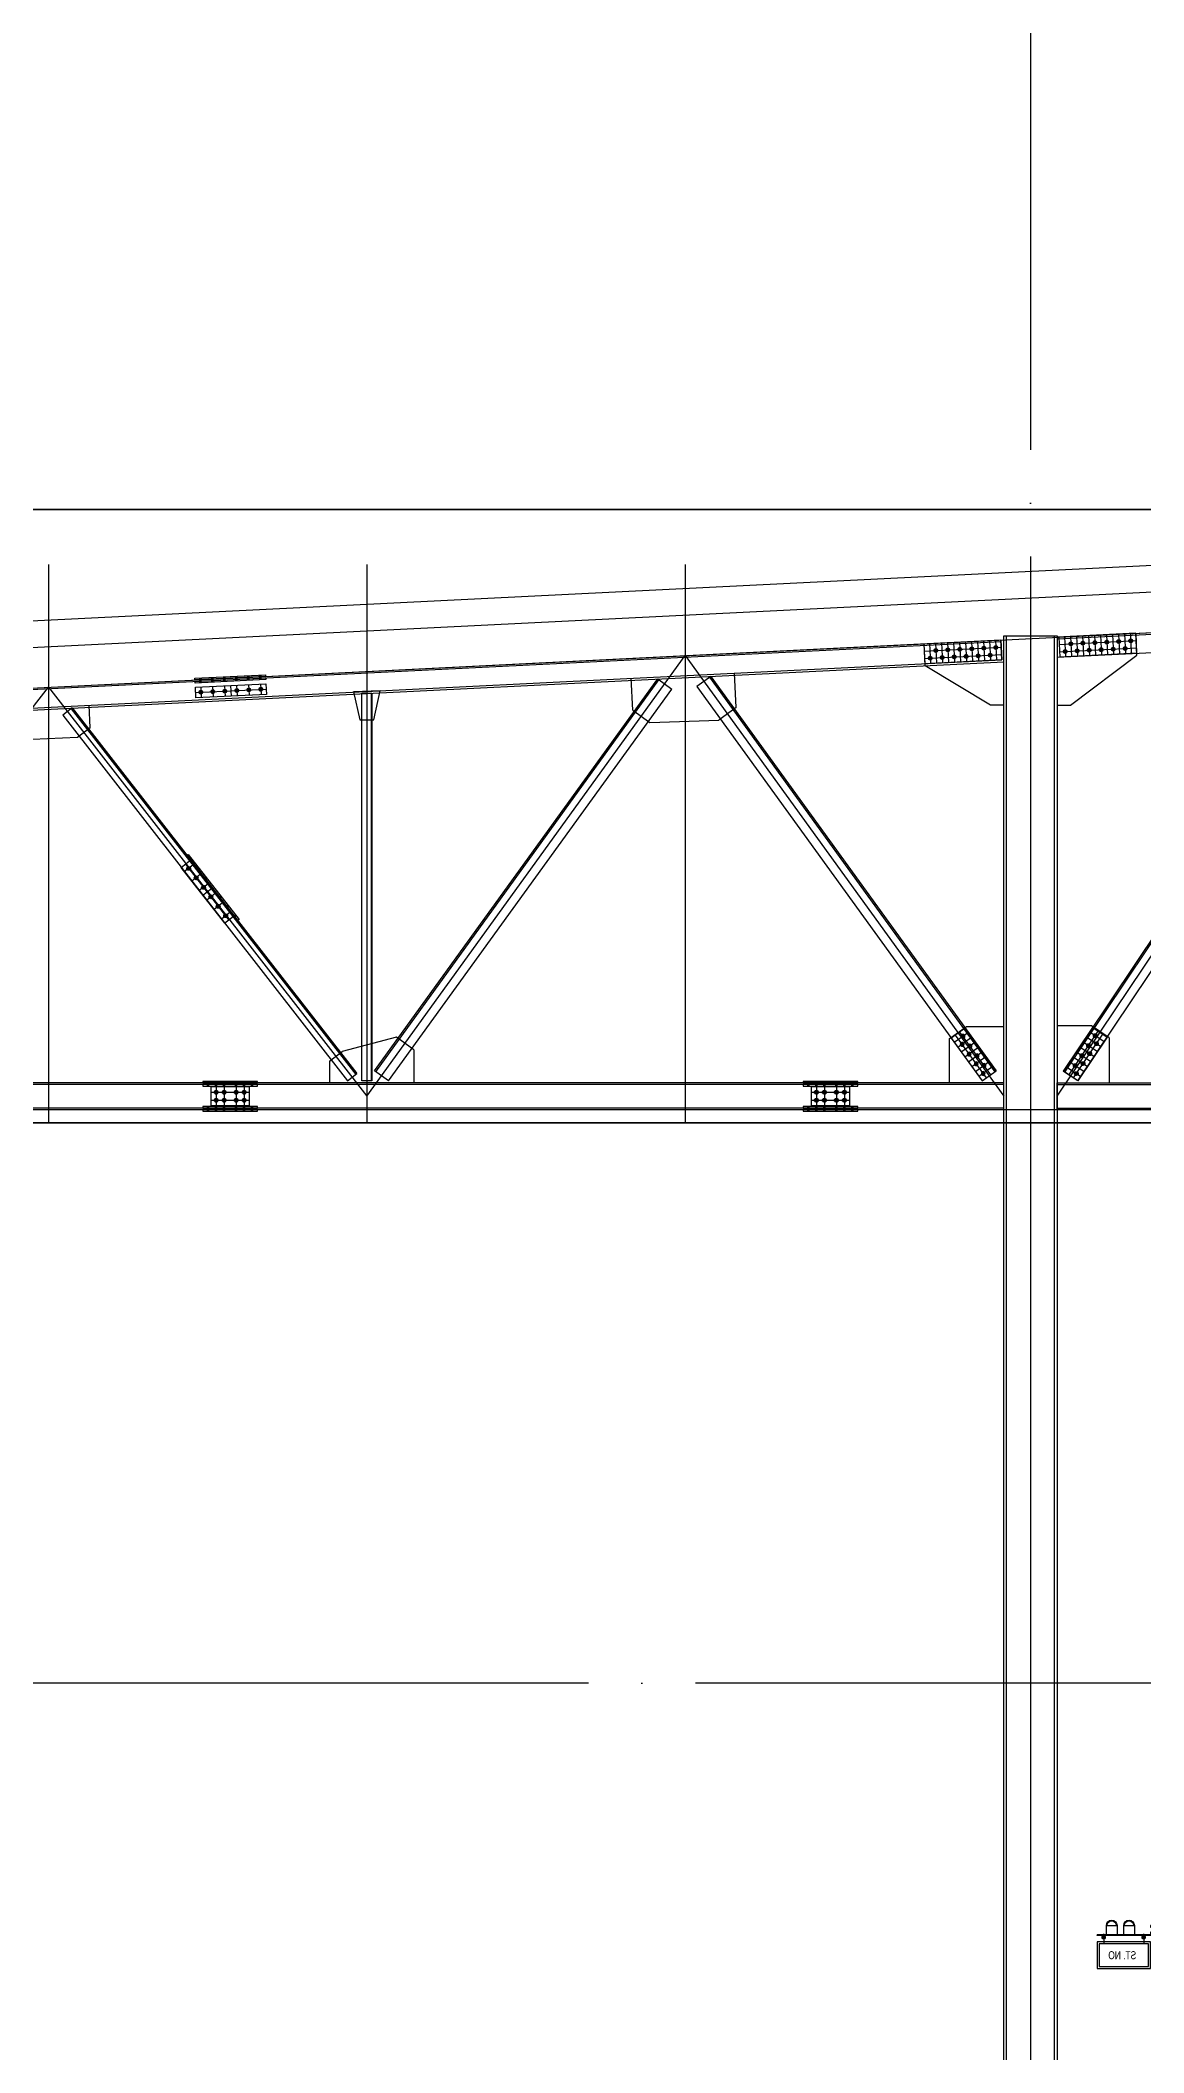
# Model space of a CAD drawing. Header units: millimetres. Extents: x 5349504 to 6791112, y -2212455 to -2153443.
# Drawn here: x 6293620 to 6301893, y -2195997 to -2180904 of the extents above; entities that cross this region are included whole.
import ezdxf
from ezdxf.xclip import XClip

# ---------------------------------------------------------------- set-up
doc = ezdxf.new("R2010")
doc.units = ezdxf.units.MM
doc.header["$LTSCALE"] = 400
doc.header["$XCLIPFRAME"] = 2
doc.linetypes.add('CEN', pattern=[62, 60, -1, 0, -1])
doc.layers.get('0').update_dxf_attribs({"lineweight": 9})
doc.layers.get('DEFPOINTS').update_dxf_attribs({"color": 140})
for name, color, linetype in [('3ELEV', 3, 'Continuous'), ('4ELEV', 4, 'Continuous'), ('5ELEV', 5, 'Continuous'), ('BOLT', 5, 'Continuous'), ('CEN', 1, 'CEN'), ('EQUIP', 8, 'Continuous'), ('GRND', 8, 'Continuous'), ('GUSSET', 8, 'Continuous')]:
    doc.layers.add(name, color=color, linetype=linetype)
doc.styles.add('ROTEM_PEMS', font='', dxfattribs={"width": 0.8})
doc.styles.get('ROTEM_PEMS').set_extended_font_data('Gulim')

# ---------------------------------------------------------------- blocks, each defined once
blk = doc.blocks.new('A$C74090335')
for p, q in [((2, 2), (4, 0)), ((2, 0), (4, -2)), ((11, 6), (11, -6))]:
    blk.add_line(p, q)
for points in [[(2, -8), (0, -8), (0, 8), (2, 8)], [(4, -8), (2, -8), (2, 8), (4, 8)], [(4, 6), (11, 6), (12, 6), (12, -6), (11, -6), (4, -6)]]:
    blk.add_lwpolyline(points, close=True)
at = {"layer": 'EQUIP'}
blk.add_line((14, 0), (0, 0), dxfattribs=at)
blk = doc.blocks.new('F5')
at = {"color": 1}
for p, q in [((-90, 70), (-90, 0)), ((-90, 0), (-10, 0)), ((-15, 70), (-85, 70)), ((-10, 0), (-10, 70))]:
    blk.add_line(p, q, dxfattribs=at)
for radius in [40, 35]:
    blk.add_arc((-50, 70), radius, 0, 180, dxfattribs=at)
blk = doc.blocks.new('A$C1E2F09FA')
for p, q in [((0, 45), (0, -36)), ((6, 45), (0, 45)), ((6, 45), (6, -36)), ((9, -39), (420, -39)), ((9, -45), (420, -45)), ((20, -93), (420, -93)), ((20, -293), (20, -93)), ((35, -108), (405, -108)), ((35, -278), (35, -108)), ((64, -45), (64, -48)), ((64, -46), (64, -45)), ((64, -45), (76, -45)), ((65, -50), (75, -50)), ((70, -50), (66, -50)), ((70, -50), (74, -50)), ((76, -45), (76, -48)), ((76, -46), (76, -45)), ((376, -45), (364, -45)), ((364, -46), (364, -45)), ((364, -45), (364, -48)), ((375, -50), (365, -50)), ((370, -50), (366, -50)), ((370, -50), (374, -50)), ((376, -46), (376, -45)), ((376, -45), (376, -48)), ((405, -108), (405, -278)), ((420, -45), (420, -39)), ((420, -93), (420, -293)), ((420, -293), (20, -293)), ((405, -278), (35, -278))]:
    blk.add_line(p, q)
at = {"color": 5}
for p, q in [((140, 31), (140, -39)), ((215, 31), (145, 31)), ((220, -39), (220, 31))]:
    blk.add_line(p, q, dxfattribs=at)
for centre, radius in [((70, -58), 7.5), ((70, -103), 1.5), ((370, -58), 7.5), ((370, -103), 1.5)]:
    blk.add_circle(centre, radius)
for radius in [40, 35]:
    blk.add_arc((180, 31), radius, 0, 180, dxfattribs=at)
for centre, radius, start, end in [((9, -36), 9, 180, 270), ((9, -36), 3, 180, 270), ((70, -58), 12.5, 125.6853, 54.3147), ((61, -46), 2.5, 305.6853, 0), ((66, -48), 1.5, 190, 259.6148), ((74, -48), 1.5, 280.3852, 350), ((79, -46), 2.5, 180, 234.3147), ((370, -58), 12.5, 125.6853, 54.3147), ((361, -46), 2.5, 305.6853, 0), ((366, -48), 1.5, 190, 259.6148), ((374, -48), 1.5, 280.3852, 350), ((379, -46), 2.5, 180, 234.3147)]:
    blk.add_arc(centre, radius, start, end)
at = {"layer": 'EQUIP'}
for p, q in [((9, 25), (-3, 25)), ((9, 0), (-3, 0)), ((6, 10), (0, 10)), ((9, -25), (-3, -25)), ((6, -10), (0, -10)), ((55, -58), (85, -58)), ((67, -45), (67, -40)), ((67, -42), (73, -42)), ((68, -42), (67, -44)), ((68, -42), (68, -40)), ((70, -72), (70, -33)), ((70, -66), (70, -103)), ((72, -42), (72, -40)), ((72, -42), (73, -44)), ((73, -45), (73, -40)), ((385, -58), (355, -58)), ((367, -45), (367, -40)), ((368, -42), (367, -44)), ((373, -42), (367, -42)), ((368, -42), (368, -40)), ((370, -72), (370, -33)), ((370, -66), (370, -103)), ((372, -42), (372, -40)), ((372, -42), (373, -44)), ((373, -45), (373, -40))]:
    blk.add_line(p, q, dxfattribs=at)
at = {"extrusion": (0, 0, -1), "xscale": -1, "zscale": -1}
blk.add_blockref('F5', (-360, -39), dxfattribs=at)
at = {"layer": 'EQUIP', "extrusion": (0, 0, -1), "xscale": -1, "zscale": -1}
for p in [(-6, 25), (-6, -25)]:
    blk.add_blockref('A$C74090335', p, dxfattribs=at)
blk = doc.blocks.new('BL-EQ-SECT_1_20230313')
at = {"layer": 'EQUIP'}
blk.add_blockref('A$C1E2F09FA', (67857, 6103), dxfattribs=at)
at = {"layer": 'EQUIP', "style": 'ROTEM_PEMS', "width": 0.8}
blk.add_text('ST. NO', height=60, dxfattribs=at).set_placement((67983, 5881))
blk = doc.blocks.new('SHEAR_L150')
at = {"layer": 'BOLT'}
for points in [[(30, 34), (40, 28), (50, 34), (50, 46), (40, 52), (30, 46)], [(75, 89), (85, 83), (95, 89), (95, 101), (85, 107), (75, 101)], [(120, 34), (130, 28), (140, 34), (140, 46), (130, 52), (120, 46)], [(165, 89), (175, 83), (185, 89), (185, 101), (175, 107), (165, 101)], [(210, 34), (220, 28), (230, 34), (230, 46), (220, 52), (210, 46)], [(255, 89), (265, 83), (275, 89), (275, 101), (265, 107), (255, 101)], [(300, 34), (310, 28), (320, 34), (320, 46), (310, 52), (300, 46)], [(345, 89), (355, 83), (365, 89), (365, 101), (355, 107), (345, 101)], [(390, 34), (400, 28), (410, 34), (410, 46), (400, 52), (390, 46)], [(435, 89), (445, 83), (455, 89), (455, 101), (445, 107), (435, 101)], [(480, 34), (490, 28), (500, 34), (500, 46), (490, 52), (480, 46)], [(525, 89), (535, 83), (545, 89), (545, 101), (535, 107), (525, 101)]]:
    blk.add_lwpolyline(points, close=True, dxfattribs=at)
for centre, radius in [((40, 40), 14), ((40, 40), 10), ((85, 95), 14), ((85, 95), 10), ((130, 40), 14), ((130, 40), 10), ((175, 95), 14), ((175, 95), 10), ((220, 40), 14), ((220, 40), 10), ((265, 95), 14), ((265, 95), 10), ((310, 40), 14), ((310, 40), 10), ((355, 95), 14), ((355, 95), 10), ((400, 40), 14), ((400, 40), 10), ((445, 95), 14), ((445, 95), 10), ((490, 40), 14), ((490, 40), 10), ((535, 95), 14), ((535, 95), 10)]:
    blk.add_circle(centre, radius, dxfattribs=at)
at = {"layer": 'DEFPOINTS'}
for p, q in [((0, 95), (575, 95)), ((0, 40), (575, 40)), ((40, 150), (40, 0)), ((85, 150), (85, 0)), ((130, 150), (130, 0)), ((175, 150), (175, 0)), ((220, 150), (220, 0)), ((265, 150), (265, 0)), ((310, 150), (310, 0)), ((355, 150), (355, 0)), ((400, 150), (400, 0)), ((445, 150), (445, 0)), ((490, 150), (490, 0)), ((535, 150), (535, 0))]:
    blk.add_line(p, q, dxfattribs=at)
blk.add_lwpolyline([(0, 150), (575, 150), (575, 0), (0, 0)], close=True, dxfattribs=at)
blk = doc.blocks.new('SPLICE_H200_S')
at = {"layer": 'BOLT'}
for points in [[(205, 112), (-205, 112), (-205, 100), (205, 100)], [(205, 88), (-205, 88), (-205, 76), (205, 76)], [(145, 70), (-145, 70), (-145, -70), (145, -70)], [(-115, 24), (-105, 18), (-95, 24), (-95, 36), (-105, 42), (-115, 36)], [(-55, 24), (-45, 18), (-35, 24), (-35, 36), (-45, 42), (-55, 36)], [(35, 24), (45, 18), (55, 24), (55, 36), (45, 42), (35, 36)], [(95, 24), (105, 18), (115, 24), (115, 36), (105, 42), (95, 36)], [(205, -76), (-205, -76), (-205, -88), (205, -88)], [(205, -100), (-205, -100), (-205, -112), (205, -112)], [(-115, -36), (-105, -42), (-95, -36), (-95, -24), (-105, -18), (-115, -24)], [(-55, -36), (-45, -42), (-35, -36), (-35, -24), (-45, -18), (-55, -24)], [(35, -36), (45, -42), (55, -36), (55, -24), (45, -18), (35, -24)], [(95, -36), (105, -42), (115, -36), (115, -24), (105, -18), (95, -24)]]:
    blk.add_lwpolyline(points, close=True, dxfattribs=at)
at = {"layer": 'BOLT', "const_width": 20}
for points in [[(-165, 76), (-165, 112)], [(-105, 76), (-105, 112)], [(-45, 76), (-45, 112)], [(45, 76), (45, 112)], [(105, 76), (105, 112)], [(165, 76), (165, 112)], [(-165, -112), (-165, -76)], [(-105, -112), (-105, -76)], [(-45, -112), (-45, -76)], [(45, -112), (45, -76)], [(105, -112), (105, -76)], [(165, -112), (165, -76)]]:
    blk.add_lwpolyline(points, dxfattribs=at)
at = {"layer": 'BOLT'}
for centre, radius in [((-105, 30), 14), ((-105, 30), 10), ((-45, 30), 14), ((-45, 30), 10), ((45, 30), 14), ((45, 30), 10), ((105, 30), 14), ((105, 30), 10), ((-105, -30), 14), ((-105, -30), 10), ((-45, -30), 14), ((-45, -30), 10), ((45, -30), 14), ((45, -30), 10), ((105, -30), 14), ((105, -30), 10)]:
    blk.add_circle(centre, radius, dxfattribs=at)
at = {"layer": 'DEFPOINTS'}
for p, q in [((-145, 30), (145, 30)), ((-105, 70), (-105, -70)), ((-45, 70), (-45, -70)), ((45, 70), (45, -70)), ((105, 70), (105, -70)), ((-145, -30), (145, -30))]:
    blk.add_line(p, q, dxfattribs=at)
blk = doc.blocks.new('SPLICE_L150_S')
at = {"layer": 'BOLT'}
for points in [[(-264, 12), (266, 12), (266, 0), (-264, 0)], [(-264, -12), (266, -12), (266, -24), (-264, -24)], [(-264, -55), (266, -55), (266, -135), (-264, -135)], [(-234, -101), (-224, -107), (-214, -101), (-214, -89), (-224, -83), (-234, -89)], [(-144, -101), (-134, -107), (-124, -101), (-124, -89), (-134, -83), (-144, -89)], [(-54, -101), (-44, -107), (-34, -101), (-34, -89), (-44, -83), (-54, -89)], [(36, -101), (46, -107), (56, -101), (56, -89), (46, -83), (36, -89)], [(126, -101), (136, -107), (146, -101), (146, -89), (136, -83), (126, -89)], [(216, -101), (226, -107), (236, -101), (236, -89), (226, -83), (216, -89)]]:
    blk.add_lwpolyline(points, close=True, dxfattribs=at)
at = {"layer": 'BOLT', "const_width": 20}
for points in [[(-224, -24), (-224, 12)], [(-134, -24), (-134, 12)], [(-44, -24), (-44, 12)], [(46, -24), (46, 12)], [(136, -24), (136, 12)], [(226, -24), (226, 12)]]:
    blk.add_lwpolyline(points, dxfattribs=at)
at = {"layer": 'BOLT'}
for centre, radius in [((-224, -95), 14), ((-224, -95), 10), ((-134, -95), 14), ((-134, -95), 10), ((-44, -95), 14), ((-44, -95), 10), ((46, -95), 14), ((46, -95), 10), ((136, -95), 14), ((136, -95), 10), ((226, -95), 14), ((226, -95), 10)]:
    blk.add_circle(centre, radius, dxfattribs=at)
at = {"layer": 'DEFPOINTS'}
for p, q in [((-264, -95), (266, -95)), ((-224, -55), (-224, -135)), ((-134, -55), (-134, -135)), ((-44, -55), (-44, -135)), ((1, -55), (1, -135)), ((46, -55), (46, -135)), ((136, -55), (136, -135)), ((226, -55), (226, -135))]:
    blk.add_line(p, q, dxfattribs=at)
blk = doc.blocks.new('SHEAR_L130')
at = {"layer": 'BOLT'}
for points in [[(30, 34), (40, 28), (50, 34), (50, 46), (40, 52), (30, 46)], [(75, 74), (85, 68), (95, 74), (95, 86), (85, 92), (75, 86)], [(120, 34), (130, 28), (140, 34), (140, 46), (130, 52), (120, 46)], [(165, 74), (175, 68), (185, 74), (185, 86), (175, 92), (165, 86)], [(210, 34), (220, 28), (230, 34), (230, 46), (220, 52), (210, 46)], [(255, 74), (265, 68), (275, 74), (275, 86), (265, 92), (255, 86)], [(300, 34), (310, 28), (320, 34), (320, 46), (310, 52), (300, 46)], [(345, 74), (355, 68), (365, 74), (365, 86), (355, 92), (345, 86)]]:
    blk.add_lwpolyline(points, close=True, dxfattribs=at)
for centre, radius in [((40, 40), 14), ((40, 40), 10), ((85, 80), 14), ((85, 80), 10), ((130, 40), 14), ((130, 40), 10), ((175, 80), 14), ((175, 80), 10), ((220, 40), 14), ((220, 40), 10), ((265, 80), 14), ((265, 80), 10), ((310, 40), 14), ((310, 40), 10), ((355, 80), 14), ((355, 80), 10)]:
    blk.add_circle(centre, radius, dxfattribs=at)
at = {"layer": 'DEFPOINTS'}
for p, q in [((0, 80), (395, 80)), ((0, 40), (395, 40)), ((40, 130), (40, 0)), ((85, 130), (85, 0)), ((130, 130), (130, 0)), ((175, 130), (175, 0)), ((220, 130), (220, 0)), ((265, 130), (265, 0)), ((310, 130), (310, 0)), ((355, 130), (355, 0))]:
    blk.add_line(p, q, dxfattribs=at)
blk.add_lwpolyline([(0, 130), (395, 130), (395, 0), (0, 0)], close=True, dxfattribs=at)
blk = doc.blocks.new('SPLICE_L90_S')
at = {"layer": 'BOLT'}
for points in [[(-110, 307), (271, -182), (261, -189), (-119, 300)], [(-100, 258), (226, -160), (163, -209), (-163, 209)], [(-117, 206), (-116, 195), (-105, 191), (-96, 198), (-97, 209), (-108, 214)], [(-62, 135), (-60, 124), (-50, 120), (-41, 127), (-42, 138), (-53, 143)], [(-7, 64), (-5, 53), (6, 49), (15, 56), (13, 67), (2, 72)], [(49, -7), (50, -18), (61, -22), (70, -15), (68, -4), (58, 0)], [(104, -78), (105, -89), (116, -93), (125, -86), (124, -75), (113, -71)], [(159, -149), (161, -160), (171, -164), (180, -157), (179, -146), (168, -142)]]:
    blk.add_lwpolyline(points, close=True, dxfattribs=at)
at = {"layer": 'BOLT', "const_width": 20}
for points in [[(-103, 262), (-85, 276)], [(-47, 191), (-30, 205)], [(8, 120), (25, 134)], [(118, -22), (136, -8)], [(174, -93), (191, -79)], [(229, -164), (246, -150)]]:
    blk.add_lwpolyline(points, dxfattribs=at)
at = {"layer": 'BOLT'}
for centre, radius in [((-107, 202), 14), ((-107, 202), 10), ((-51, 131), 14), ((-51, 131), 10), ((4, 60), 14), ((4, 60), 10), ((59, -11), 14), ((59, -11), 10), ((114, -82), 14), ((114, -82), 10), ((170, -153), 14), ((170, -153), 10)]:
    blk.add_circle(centre, radius, dxfattribs=at)
at = {"layer": 'DEFPOINTS'}
for p, q in [((-75, 227), (-138, 178)), ((-131, 234), (194, -185)), ((-20, 156), (-83, 107)), ((36, 85), (-28, 36)), ((63, 49), (0, 0)), ((91, 14), (28, -36)), ((146, -57), (83, -107)), ((201, -128), (138, -178))]:
    blk.add_line(p, q, dxfattribs=at)
blk = doc.blocks.new('BL-ROOF_SECT_1')
at = {"layer": '5ELEV'}
for p, q in [((39200, 3543), (58278, 4489)), ((39200, 3531), (58278, 4477)), ((39200, 3393), (58285, 4339)), ((19700, 2577), (38778, 3522)), ((19700, 2565), (38778, 3510)), ((38785, 3372), (38778, 3522)), ((19700, 2426), (38785, 3372)), ((36206, 3230), (36311, 3153)), ((36605, 3249), (36500, 3173)), ((34056, 3122), (34056, 215)), ((31816, 3012), (31745, 2957)), ((38800, 188), (19700, 188)), ((33879, 215), (33950, 270)), ((34188, 215), (34083, 291)), ((38637, 215), (38742, 291)), ((39200, 188), (58300, 188)), ((39355, 215), (39247, 287)), ((38800, 12), (19700, 12)), ((39200, 12), (58300, 12))]:
    blk.add_line(p, q, dxfattribs=at)
for points in [[(39247, 287), (41392, 3487)], [(39257, 281), (41402, 3480)], [(39355, 215), (41500, 3414)], [(34083, 291), (36206, 3230)], [(34093, 284), (36215, 3223)], [(36500, 3173), (38637, 215)], [(36595, 3242), (38732, 284)], [(36605, 3249), (38742, 291)], [(34188, 215), (36311, 3153)], [(31745, 2957), (33879, 215)], [(31808, 3006), (33942, 264)], [(31816, 3012), (33950, 270)]]:
    blk.add_lwpolyline(points, dxfattribs=at)
for points in [[(33988, 3122), (34062, 3122), (34062, 215), (33988, 215)], [(38800, 200), (19700, 200), (19700, 0), (38800, 0)], [(39200, 200), (58300, 200), (58300, 0), (39200, 0)]]:
    blk.add_lwpolyline(points, close=True, dxfattribs=at)
at = {"layer": 'CEN'}
blk.add_line((34025, 4088), (34025, -1487), dxfattribs=at)
for points in [[(0, 1600), (58500, 4500), (107500, 1600)], [(39200, 100), (41588, 3662), (43975, 100), (46362, 3898), (48750, 100), (51138, 4135), (53525, 100), (55912, 4372), (58300, 100)], [(19700, 100), (22088, 2695), (24475, 100), (26862, 2932), (29250, 100), (31638, 3168), (34025, 100), (36412, 3405), (38800, 100)]]:
    blk.add_lwpolyline(points, dxfattribs=at)
at = {"layer": 'DEFPOINTS'}
for p, q in [((31638, 4088), (31638, -1487)), ((36412, 4088), (36412, -1487)), ((19701, 2411), (38801, 3358))]:
    blk.add_line(p, q, dxfattribs=at)
blk.add_lwpolyline([(0, 0), (107500, 0), (107500, 4500), (0, 4500)], close=True, dxfattribs=at)
at = {"layer": 'GUSSET'}
for p, q in [((38203, 3494), (38800, 3523)), ((36018, 2995), (36006, 3235)), ((36793, 3015), (36780, 3273)), ((31951, 2863), (31942, 3033)), ((36018, 2995), (36147, 2902)), ((36147, 2902), (36663, 2921)), ((36793, 3015), (36663, 2921)), ((31856, 2790), (31405, 2771)), ((31951, 2863), (31856, 2790)), ((38390, 530), (38520, 624)), ((38520, 624), (38800, 624)), ((39458, 628), (39200, 628)), ((39591, 539), (39458, 628)), ((34246, 543), (33839, 437)), ((34376, 449), (34246, 543)), ((38390, 530), (38390, 200)), ((39591, 539), (39591, 200)), ((33744, 364), (33839, 437)), ((33744, 364), (33744, 200)), ((34376, 449), (34376, 200))]:
    blk.add_line(p, q, dxfattribs=at)
for points in [[(38800, 3033), (38700, 3033), (38211, 3329), (38203, 3494)], [(39200, 3033), (39300, 3033), (39797, 3408), (39789, 3572), (39200, 3543)], [(34078, 2922), (34125, 3141), (33925, 3132), (33972, 2922), (34078, 2922)]]:
    blk.add_lwpolyline(points, dxfattribs=at)
at = {"layer": '4ELEV'}
for name, p, rotation in [('SHEAR_L150', (38211, 3344), 2.837980391922935), ('SHEAR_L150', (39222, 3394), 2.837980391922935), ('SPLICE_L150_S', (33000, 3236), 2.837980391927091), ('SHEAR_L130', (39355, 215), 56.16430158994678)]:
    blk.add_blockref(name, p, dxfattribs=dict(at, rotation=rotation))
for name, p in [('SPLICE_L90_S', (32796, 1607)), ('SPLICE_H200_S', (33000, 100)), ('SPLICE_H200_S', (37500, 100))]:
    blk.add_blockref(name, p, dxfattribs=at)
at = {"layer": '4ELEV', "xscale": -1, "rotation": 305.843454557289}
blk.add_blockref('SHEAR_L130', (38637, 215), dxfattribs=at)

msp = doc.modelspace()

# ---------------------------------------------------------------- linework, layer by layer
at = {"layer": '3ELEV'}
for p, q in [((6320544, -2183923), (6261419, -2186854)), ((6320544, -2184123), (6261419, -2187054))]:
    msp.add_line(p, q, dxfattribs=at)
at = {"layer": 'CEN'}
for p, q in [((6301044, -2159975), (6301044, -2208365)), ((6396932, -2184424), (6234215, -2184424)), ((6396932, -2193224), (6234215, -2193224))]:
    msp.add_line(p, q, dxfattribs=at)
msp.add_lwpolyline([(6262044, -2187324), (6320544, -2184424)], dxfattribs=at)
at = {"layer": 'DEFPOINTS'}
msp.add_line((5349504, -2188924), (6791112, -2188924), dxfattribs=at)

# ---------------------------------------------------------------- next in the draw order: block references
at = {"layer": 'GRND', "xscale": -1}
msp.add_blockref('BL-EQ-SECT_1_20230313', (6369820, -2201176), dxfattribs=at)

# ---------------------------------------------------------------- next in the draw order: linework, layer by layer
at = {"layer": '5ELEV'}
for points in [[(6301244, -2198264), (6300844, -2198264), (6300844, -2185370), (6301244, -2185370)], [(6301223, -2198264), (6300865, -2198264), (6300865, -2185370), (6301223, -2185370)]]:
    msp.add_lwpolyline(points, close=True, dxfattribs=at)
at = {"layer": 'DEFPOINTS'}
msp.add_lwpolyline([(6359544, -2189024), (6262044, -2189024), (6262044, -2184424), (6359544, -2184424)], close=True, dxfattribs=at)

# ---------------------------------------------------------------- next in the draw order: block references
at = {"layer": '5ELEV'}
ref = msp.add_blockref('BL-ROOF_SECT_1', (6262044, -2188924), dxfattribs=at)
XClip(ref).set_block_clipping_path([(0, -100), (97500, 4500)])

doc.saveas('drawing.dxf')
